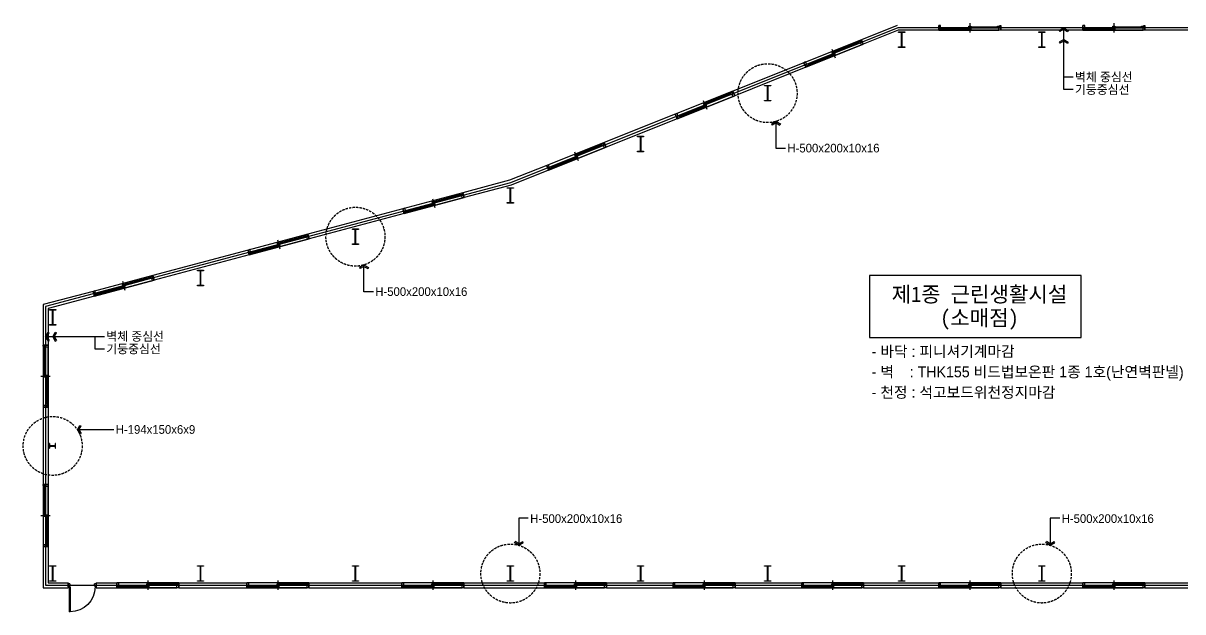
# Model space of a CAD drawing. Extents: x 1573681 to 1635123, y 6628951 to 6648379.
# Drawn here: x 1573681 to 1611101, y 6628951 to 6647957 of the extents above; entities that cross this region are included whole.
import ezdxf
from ezdxf.enums import TextEntityAlignment as Align

# ---------------------------------------------------------------- set-up
doc = ezdxf.new("R2010")
doc.units = 0
doc.header["$LTSCALE"] = 100
doc.header["$MEASUREMENT"] = 0
doc.linetypes.add('HIDDEN', pattern=[0.375, 0.25, -0.125])
doc.layers.get('0').update_dxf_attribs({"linetype": 'CONTINUOUS'})
for name, color, linetype in [('8', 8, 'CONTINUOUS'), ('LED', 7, 'CONTINUOUS'), ('TITLELINE', 7, 'CONTINUOUS'), ('TXT', 3, 'CONTINUOUS'), ('WAL', 3, 'CONTINUOUS'), ('WID', 4, 'CONTINUOUS')]:
    doc.layers.add(name, color=color, linetype=linetype)
doc.styles.add('돋움', font='')
doc.styles.add('돋음', font='')
doc.styles.get('돋움').set_extended_font_data('DotumChe')
doc.styles.get('돋음').set_extended_font_data('Dotum')

# ---------------------------------------------------------------- blocks, each defined once
blk = doc.blocks.new('arrow1')
for p, q in [((0, 0), (0.29, 0.5)), ((0, 0), (0.29, -0.5)), ((0.16, 0), (0.41, 0.43)), ((0.16, 0), (0.41, -0.43)), ((0.29, 0.5), (0.41, 0.43)), ((0.29, -0.5), (0.41, -0.43))]:
    blk.add_line(p, q)
blk = doc.blocks.new('A$C353F72C8')
at = {"layer": 'WID'}
for p, q in [((29, 100), (29, 906)), ((65, 906), (29, 906)), ((65, 100), (65, 906)), ((0, 100), (0, 0)), ((29, 100), (0, 100)), ((50, 0), (0, 0)), ((65, 100), (29, 100)), ((29, 64), (29, 100)), ((50, 64), (29, 64)), ((50, 0), (50, 64)), ((871, 64), (850, 64)), ((871, 64), (850, 64)), ((850, 64), (850, 0)), ((900, 0), (850, 0)), ((900, 100), (871, 100)), ((871, 100), (871, 64)), ((900, 0), (900, 100))]:
    blk.add_line(p, q, dxfattribs=at)
blk.add_arc((65, 100), 806, 0, 90, dxfattribs=at)

msp = doc.modelspace()

# ---------------------------------------------------------------- linework, layer by layer
at = {"layer": '8', "color": 0, "ltscale": 2}
msp.add_lwpolyline([(1601901.97, 6647807.41), (1589401.97, 6642807.41), (1574401.97, 6638807.41), (1574401.97, 6629807.41), (1634401.97, 6629807.41), (1634401.97, 6647807.41)], close=True, dxfattribs=at)
at = {"layer": 'LED'}
for p, q in [((1607257.06, 6645811.15), (1607257.06, 6647807.41)), ((1607561.73, 6646211.15), (1607257.06, 6646211.15)), ((1607561.73, 6645811.15), (1607257.06, 6645811.15)), ((1597975.5, 6643913.12), (1597975.5, 6644786.13)), ((1598280.18, 6643913.12), (1597975.5, 6643913.12)), ((1584675.5, 6639278.59), (1584675.5, 6640151.6)), ((1584980.18, 6639278.59), (1584675.5, 6639278.59)), ((1576302.91, 6637835.53), (1574401.97, 6637835.53)), ((1575998.23, 6637435.53), (1575998.23, 6637835.53)), ((1576302.91, 6637435.53), (1575998.23, 6637435.53)), ((1576605.77, 6634828.4), (1575428.08, 6634828.4)), ((1589980.18, 6631971.69), (1589675.5, 6631971.69)), ((1589675.5, 6631971.69), (1589675.5, 6631098.67)), ((1607130.18, 6631971.69), (1606825.5, 6631971.69)), ((1606825.5, 6631971.69), (1606825.5, 6631098.67))]:
    msp.add_line(p, q, dxfattribs=at)
at = {"layer": 'LED', "linetype": 'HIDDEN', "ltscale": 3}
for centre in [(1597701.97, 6645697.4), (1584401.97, 6641062.87), (1574631.97, 6634307.41), (1589401.97, 6630187.41), (1606551.97, 6630187.41)]:
    msp.add_circle(centre, 951.43, dxfattribs=at)
at = {"layer": 'TITLELINE', "elevation": 0}
msp.add_lwpolyline([(1607816.85, 6637804.58), (1607816.85, 6639810.24), (1600987.09, 6639810.24), (1600987.09, 6637804.58), (1607816.85, 6637804.58)], dxfattribs=at)
at = {"layer": 'WAL', "ltscale": 2}
for p, q in [((1601886.56, 6647887.41), (1600730.44, 6647424.96)), ((1601917.37, 6647727.41), (1600789.87, 6647276.41)), ((1603226.97, 6647727.41), (1601917.37, 6647727.41)), ((1607876.97, 6647727.41), (1605226.97, 6647727.41)), ((1612526.97, 6647727.41), (1609876.97, 6647727.41)), ((1598873.49, 6646682.18), (1596580.44, 6645764.96)), ((1598932.91, 6646533.63), (1596639.87, 6645616.41)), ((1594723.49, 6645022.18), (1592430.44, 6644104.96)), ((1594782.91, 6644873.63), (1592489.87, 6643956.41)), ((1590573.49, 6643362.18), (1589376.72, 6642883.47)), ((1590632.91, 6643213.63), (1589427.22, 6642731.35)), ((1589376.72, 6642883.47), (1587868.2, 6642481.2)), ((1589427.22, 6642731.35), (1587909.43, 6642326.61)), ((1585935.73, 6641965.88), (1582868.2, 6641147.87)), ((1585976.96, 6641811.28), (1582909.43, 6640993.27)), ((1580935.73, 6640632.54), (1577868.2, 6639814.54)), ((1580976.96, 6640477.95), (1577909.43, 6639659.94)), ((1575935.73, 6639299.21), (1574321.97, 6638868.87)), ((1574321.97, 6638868.87), (1574321.97, 6637557.41)), ((1575976.96, 6639144.61), (1574481.97, 6638745.95)), ((1574481.97, 6638745.95), (1574481.97, 6637557.41)), ((1574321.97, 6635557.41), (1574321.97, 6633057.41)), ((1574481.97, 6635557.41), (1574481.97, 6633057.41)), ((1574321.97, 6631057.41), (1574321.97, 6629727.41)), ((1574481.97, 6631057.41), (1574481.97, 6629887.41)), ((1574481.97, 6629887.41), (1575131.97, 6629887.41)), ((1575131.97, 6629887.41), (1575131.97, 6629727.41)), ((1576031.97, 6629887.41), (1576701.97, 6629887.41)), ((1576031.97, 6629887.41), (1576031.97, 6629727.41)), ((1578701.97, 6629887.41), (1580901.97, 6629887.41)), ((1582901.97, 6629887.41), (1585901.97, 6629887.41)), ((1587901.97, 6629887.41), (1590501.97, 6629887.41)), ((1592501.97, 6629887.41), (1594651.97, 6629887.41)), ((1596651.97, 6629887.41), (1598801.97, 6629887.41)), ((1600801.97, 6629887.41), (1603226.97, 6629887.41)), ((1605226.97, 6629887.41), (1607876.97, 6629887.41)), ((1609876.97, 6629887.41), (1612526.97, 6629887.41)), ((1574321.97, 6629727.41), (1575131.97, 6629727.41)), ((1576031.97, 6629727.41), (1576701.97, 6629727.41)), ((1578701.97, 6629727.41), (1580901.97, 6629727.41)), ((1582901.97, 6629727.41), (1585901.97, 6629727.41)), ((1587901.97, 6629727.41), (1590501.97, 6629727.41)), ((1592501.97, 6629727.41), (1594651.97, 6629727.41)), ((1596651.97, 6629727.41), (1598801.97, 6629727.41)), ((1600801.97, 6629727.41), (1603226.97, 6629727.41)), ((1605226.97, 6629727.41), (1607876.97, 6629727.41)), ((1609876.97, 6629727.41), (1612526.97, 6629727.41))]:
    msp.add_line(p, q, dxfattribs=at)
at = {"layer": 'WAL'}
for p, q in [((1603226.97, 6647727.41), (1603226.97, 6647887.41)), ((1605226.97, 6647727.41), (1605226.97, 6647887.41)), ((1607876.97, 6647727.41), (1607876.97, 6647887.41)), ((1609876.97, 6647727.41), (1609876.97, 6647887.41)), ((1600789.87, 6647276.41), (1600730.44, 6647424.96)), ((1598932.91, 6646533.63), (1598873.49, 6646682.18)), ((1596639.87, 6645616.41), (1596580.44, 6645764.96)), ((1594782.91, 6644873.63), (1594723.49, 6645022.18)), ((1592489.87, 6643956.41), (1592430.44, 6644104.96)), ((1590632.91, 6643213.63), (1590573.49, 6643362.18)), ((1587909.43, 6642326.61), (1587868.2, 6642481.2)), ((1585976.96, 6641811.28), (1585935.73, 6641965.88)), ((1582909.43, 6640993.27), (1582868.2, 6641147.87)), ((1580976.96, 6640477.95), (1580935.73, 6640632.54)), ((1577909.43, 6639659.94), (1577868.2, 6639814.54)), ((1575976.96, 6639144.61), (1575935.73, 6639299.21)), ((1574481.97, 6637557.41), (1574321.97, 6637557.41)), ((1574481.97, 6635557.41), (1574321.97, 6635557.41)), ((1574481.97, 6633057.41), (1574321.97, 6633057.41)), ((1574481.97, 6631057.41), (1574321.97, 6631057.41)), ((1576701.97, 6629727.41), (1576701.97, 6629887.41)), ((1578701.97, 6629727.41), (1578701.97, 6629887.41)), ((1580901.97, 6629727.41), (1580901.97, 6629887.41)), ((1582901.97, 6629727.41), (1582901.97, 6629887.41)), ((1585901.97, 6629727.41), (1585901.97, 6629887.41)), ((1587901.97, 6629727.41), (1587901.97, 6629887.41)), ((1590501.97, 6629727.41), (1590501.97, 6629887.41)), ((1592501.97, 6629727.41), (1592501.97, 6629887.41)), ((1594651.97, 6629727.41), (1594651.97, 6629887.41)), ((1596651.97, 6629727.41), (1596651.97, 6629887.41)), ((1598801.97, 6629727.41), (1598801.97, 6629887.41)), ((1600801.97, 6629727.41), (1600801.97, 6629887.41)), ((1603226.97, 6629727.41), (1603226.97, 6629887.41)), ((1605226.97, 6629727.41), (1605226.97, 6629887.41)), ((1607876.97, 6629727.41), (1607876.97, 6629887.41)), ((1609876.97, 6629727.41), (1609876.97, 6629887.41))]:
    msp.add_line(p, q, dxfattribs=at)
for points in [[(1602127, 6647677.41), (1602127, 6647661.41), (1602032, 6647661.41), (1602032, 6647193.41), (1602127, 6647193.41), (1602127, 6647177.41), (1601927, 6647177.41), (1601927, 6647193.41), (1602022, 6647193.41), (1602022, 6647661.41), (1601927, 6647661.41), (1601927, 6647677.41)], [(1606651.97, 6647677.41), (1606651.97, 6647661.41), (1606556.97, 6647661.41), (1606556.97, 6647193.41), (1606651.97, 6647193.41), (1606651.97, 6647177.41), (1606451.97, 6647177.41), (1606451.97, 6647193.41), (1606546.97, 6647193.41), (1606546.97, 6647661.41), (1606451.97, 6647661.41), (1606451.97, 6647677.41)], [(1574731.97, 6638707.53), (1574731.97, 6638691.53), (1574636.97, 6638691.53), (1574636.97, 6638223.53), (1574731.97, 6638223.53), (1574731.97, 6638207.53), (1574531.97, 6638207.53), (1574531.97, 6638223.53), (1574626.97, 6638223.53), (1574626.97, 6638691.53), (1574531.97, 6638691.53), (1574531.97, 6638707.53)], [(1574725.97, 6634382.41), (1574716.97, 6634382.41), (1574716.97, 6634310.41), (1574540.97, 6634310.41), (1574540.97, 6634382.41), (1574531.97, 6634382.41), (1574531.97, 6634232.41), (1574540.97, 6634232.41), (1574540.97, 6634304.41), (1574716.97, 6634304.41), (1574716.97, 6634232.41), (1574725.97, 6634232.41)], [(1574731.97, 6630437.41), (1574731.97, 6630421.41), (1574636.97, 6630421.41), (1574636.97, 6629953.41), (1574731.97, 6629953.41), (1574731.97, 6629937.41), (1574531.97, 6629937.41), (1574531.97, 6629953.41), (1574626.97, 6629953.41), (1574626.97, 6630421.41), (1574531.97, 6630421.41), (1574531.97, 6630437.41)], [(1579501.97, 6630437.41), (1579501.97, 6630421.41), (1579406.97, 6630421.41), (1579406.97, 6629953.41), (1579501.97, 6629953.41), (1579501.97, 6629937.41), (1579301.97, 6629937.41), (1579301.97, 6629953.41), (1579396.97, 6629953.41), (1579396.97, 6630421.41), (1579301.97, 6630421.41), (1579301.97, 6630437.41)], [(1584501.97, 6630437.41), (1584501.97, 6630421.41), (1584406.97, 6630421.41), (1584406.97, 6629953.41), (1584501.97, 6629953.41), (1584501.97, 6629937.41), (1584301.97, 6629937.41), (1584301.97, 6629953.41), (1584396.97, 6629953.41), (1584396.97, 6630421.41), (1584301.97, 6630421.41), (1584301.97, 6630437.41)], [(1593701.97, 6630437.41), (1593701.97, 6630421.41), (1593606.97, 6630421.41), (1593606.97, 6629953.41), (1593701.97, 6629953.41), (1593701.97, 6629937.41), (1593501.97, 6629937.41), (1593501.97, 6629953.41), (1593596.97, 6629953.41), (1593596.97, 6630421.41), (1593501.97, 6630421.41), (1593501.97, 6630437.41)], [(1597801.97, 6630437.41), (1597801.97, 6630421.41), (1597706.97, 6630421.41), (1597706.97, 6629953.41), (1597801.97, 6629953.41), (1597801.97, 6629937.41), (1597601.97, 6629937.41), (1597601.97, 6629953.41), (1597696.97, 6629953.41), (1597696.97, 6630421.41), (1597601.97, 6630421.41), (1597601.97, 6630437.41)], [(1602127, 6630437.41), (1602127, 6630421.41), (1602032, 6630421.41), (1602032, 6629953.41), (1602127, 6629953.41), (1602127, 6629937.41), (1601927, 6629937.41), (1601927, 6629953.41), (1602022, 6629953.41), (1602022, 6630421.41), (1601927, 6630421.41), (1601927, 6630437.41)], [(1606651.97, 6630437.41), (1606651.97, 6630421.41), (1606556.97, 6630421.41), (1606556.97, 6629953.41), (1606651.97, 6629953.41), (1606651.97, 6629937.41), (1606451.97, 6629937.41), (1606451.97, 6629953.41), (1606546.97, 6629953.41), (1606546.97, 6630421.41), (1606451.97, 6630421.41), (1606451.97, 6630437.41)]]:
    msp.add_lwpolyline(points, close=True, dxfattribs=at)
at = {"layer": 'WAL', "elevation": 0}
for points in [[(1597801.97, 6645947.4), (1597801.97, 6645931.4), (1597706.97, 6645931.4), (1597706.97, 6645463.4), (1597801.97, 6645463.4), (1597801.97, 6645447.4), (1597601.97, 6645447.4), (1597601.97, 6645463.4), (1597696.97, 6645463.4), (1597696.97, 6645931.4), (1597601.97, 6645931.4), (1597601.97, 6645947.4)], [(1593701.97, 6644307.4), (1593701.97, 6644291.4), (1593606.97, 6644291.4), (1593606.97, 6643823.4), (1593701.97, 6643823.4), (1593701.97, 6643807.4), (1593501.97, 6643807.4), (1593501.97, 6643823.4), (1593596.97, 6643823.4), (1593596.97, 6644291.4), (1593501.97, 6644291.4), (1593501.97, 6644307.4)], [(1589501.97, 6642646.2), (1589501.97, 6642630.2), (1589406.97, 6642630.2), (1589406.97, 6642162.2), (1589501.97, 6642162.2), (1589501.97, 6642146.2), (1589301.97, 6642146.2), (1589301.97, 6642162.2), (1589396.97, 6642162.2), (1589396.97, 6642630.2), (1589301.97, 6642630.2), (1589301.97, 6642646.2)], [(1584501.97, 6641312.87), (1584501.97, 6641296.87), (1584406.97, 6641296.87), (1584406.97, 6640828.87), (1584501.97, 6640828.87), (1584501.97, 6640812.87), (1584301.97, 6640812.87), (1584301.97, 6640828.87), (1584396.97, 6640828.87), (1584396.97, 6641296.87), (1584301.97, 6641296.87), (1584301.97, 6641312.87)], [(1579501.97, 6639979.53), (1579501.97, 6639963.53), (1579406.97, 6639963.53), (1579406.97, 6639495.53), (1579501.97, 6639495.53), (1579501.97, 6639479.53), (1579301.97, 6639479.53), (1579301.97, 6639495.53), (1579396.97, 6639495.53), (1579396.97, 6639963.53), (1579301.97, 6639963.53), (1579301.97, 6639979.53)], [(1589501.97, 6630437.41), (1589501.97, 6630421.41), (1589406.97, 6630421.41), (1589406.97, 6629953.41), (1589501.97, 6629953.41), (1589501.97, 6629937.41), (1589301.97, 6629937.41), (1589301.97, 6629953.41), (1589396.97, 6629953.41), (1589396.97, 6630421.41), (1589301.97, 6630421.41), (1589301.97, 6630437.41)]]:
    msp.add_lwpolyline(points, close=True, dxfattribs=at)
at = {"layer": 'WID'}
for p, q in [((1603331.97, 6647802.91), (1604196.97, 6647802.91)), ((1604226.97, 6647957.41), (1604226.97, 6647657.41)), ((1604256.97, 6647840.41), (1605121.97, 6647840.41)), ((1604256.97, 6647828.41), (1605121.97, 6647828.41)), ((1604256.97, 6647811.91), (1605181.97, 6647811.91)), ((1607981.97, 6647802.91), (1608846.97, 6647802.91)), ((1608876.97, 6647957.41), (1608876.97, 6647657.41)), ((1608906.97, 6647840.41), (1609771.97, 6647840.41)), ((1608906.97, 6647828.41), (1609771.97, 6647828.41)), ((1608906.97, 6647811.91), (1609831.97, 6647811.91)), ((1605226.97, 6647727.41), (1603226.97, 6647727.41)), ((1603256.97, 6647727.41), (1605166.97, 6647727.41)), ((1603331.97, 6647786.41), (1604196.97, 6647786.41)), ((1603331.97, 6647774.41), (1604196.97, 6647774.41)), ((1603331.97, 6647757.91), (1604256.97, 6647757.91)), ((1609876.97, 6647727.41), (1607876.97, 6647727.41)), ((1607906.97, 6647727.41), (1609816.97, 6647727.41)), ((1607981.97, 6647786.41), (1608846.97, 6647786.41)), ((1607981.97, 6647774.41), (1608846.97, 6647774.41)), ((1607981.97, 6647757.91), (1608906.97, 6647757.91)), ((1600730.44, 6647424.96), (1598873.49, 6646682.18)), ((1600730.44, 6647424.96), (1598873.49, 6646682.18)), ((1600789.87, 6647276.41), (1598932.91, 6646533.63)), ((1598932.91, 6646533.63), (1600789.87, 6647276.41)), ((1599775.97, 6647118.57), (1599887.39, 6646840.02)), ((1599841.15, 6647036.4), (1600644.28, 6647357.65)), ((1599847.28, 6647021.08), (1600650.41, 6647342.33)), ((1599851.73, 6647009.94), (1600654.87, 6647331.19)), ((1599857.86, 6646994.62), (1600716.7, 6647338.15)), ((1599002.36, 6646642.72), (1599805.5, 6646963.98)), ((1599008.49, 6646627.4), (1599811.62, 6646948.66)), ((1599012.95, 6646616.26), (1599816.08, 6646937.51)), ((1599019.08, 6646600.94), (1599877.92, 6646944.48)), ((1596580.44, 6645764.96), (1594723.49, 6645022.18)), ((1596580.44, 6645764.96), (1594723.49, 6645022.18)), ((1596639.87, 6645616.41), (1594782.91, 6644873.63)), ((1594782.91, 6644873.63), (1596639.87, 6645616.41)), ((1595691.15, 6645376.4), (1596494.28, 6645697.65)), ((1595697.28, 6645361.08), (1596500.41, 6645682.33)), ((1595701.73, 6645349.94), (1596504.87, 6645671.19)), ((1595707.86, 6645334.62), (1596566.7, 6645678.15)), ((1594852.36, 6644982.72), (1595655.5, 6645303.98)), ((1594858.49, 6644967.4), (1595661.62, 6645288.66)), ((1594862.95, 6644956.26), (1595666.08, 6645277.51)), ((1594869.08, 6644940.94), (1595727.92, 6645284.48)), ((1595625.97, 6645458.57), (1595737.39, 6645180.02)), ((1592430.44, 6644104.96), (1590573.49, 6643362.18)), ((1592430.44, 6644104.96), (1590573.49, 6643362.18)), ((1592489.87, 6643956.41), (1590632.91, 6643213.63)), ((1590632.91, 6643213.63), (1592489.87, 6643956.41)), ((1591475.97, 6643798.57), (1591587.39, 6643520.02)), ((1591541.15, 6643716.4), (1592344.28, 6644037.65)), ((1591547.28, 6643701.08), (1592350.41, 6644022.33)), ((1591551.73, 6643689.94), (1592354.87, 6644011.19)), ((1591557.86, 6643674.62), (1592416.7, 6644018.15)), ((1590702.36, 6643322.72), (1591505.5, 6643643.98)), ((1590708.49, 6643307.4), (1591511.62, 6643628.66)), ((1590712.95, 6643296.26), (1591516.08, 6643617.51)), ((1590719.08, 6643280.94), (1591577.92, 6643624.48)), ((1587868.2, 6642481.2), (1585935.73, 6641965.88)), ((1587868.2, 6642481.2), (1585935.73, 6641965.88)), ((1587909.43, 6642326.61), (1585976.96, 6641811.28)), ((1585976.96, 6641811.28), (1587909.43, 6642326.61)), ((1586883.93, 6642291.18), (1586961.23, 6642001.31)), ((1586938.81, 6642201.8), (1587774.61, 6642424.68)), ((1586943.07, 6642185.86), (1587778.86, 6642408.74)), ((1586946.16, 6642174.26), (1587781.95, 6642397.14)), ((1586950.41, 6642158.32), (1587844.18, 6642396.66)), ((1586058.96, 6641911.29), (1586894.75, 6642134.16)), ((1586063.21, 6641895.34), (1586899.01, 6642118.22)), ((1586066.3, 6641883.75), (1586902.1, 6642106.63)), ((1586070.56, 6641867.8), (1586964.32, 6642106.14)), ((1582868.2, 6641147.87), (1580935.73, 6640632.54)), ((1582868.2, 6641147.87), (1580935.73, 6640632.54)), ((1581938.81, 6640868.47), (1582774.61, 6641091.34)), ((1581943.07, 6640852.52), (1582778.86, 6641075.4)), ((1582909.43, 6640993.27), (1580976.96, 6640477.95)), ((1580976.96, 6640477.95), (1582909.43, 6640993.27)), ((1581058.96, 6640577.95), (1581894.75, 6640800.83)), ((1581063.21, 6640562.01), (1581899.01, 6640784.89)), ((1581066.3, 6640550.41), (1581902.1, 6640773.29)), ((1581070.56, 6640534.47), (1581964.32, 6640772.81)), ((1581883.93, 6640957.84), (1581961.23, 6640667.97)), ((1581946.16, 6640840.93), (1582781.95, 6641063.81)), ((1581950.41, 6640824.99), (1582844.18, 6641063.32)), ((1577868.2, 6639814.54), (1575935.73, 6639299.21)), ((1577868.2, 6639814.54), (1575935.73, 6639299.21)), ((1577909.43, 6639659.94), (1575976.96, 6639144.61)), ((1575976.96, 6639144.61), (1577909.43, 6639659.94)), ((1576883.93, 6639624.51), (1576961.23, 6639334.64)), ((1576938.81, 6639535.13), (1577774.61, 6639758.01)), ((1576943.07, 6639519.19), (1577778.86, 6639742.07)), ((1576946.16, 6639507.6), (1577781.95, 6639730.47)), ((1576950.41, 6639491.65), (1577844.18, 6639729.99)), ((1576058.96, 6639244.62), (1576894.75, 6639467.5)), ((1576063.21, 6639228.68), (1576899.01, 6639451.55)), ((1576066.3, 6639217.08), (1576902.1, 6639439.96)), ((1576070.56, 6639201.14), (1576964.32, 6639439.48)), ((1574321.97, 6637557.41), (1574321.97, 6635557.41)), ((1574321.97, 6637527.41), (1574321.97, 6635617.41)), ((1574352.47, 6636587.41), (1574352.47, 6637452.41)), ((1574368.97, 6636587.41), (1574368.97, 6637452.41)), ((1574380.97, 6636587.41), (1574380.97, 6637452.41)), ((1574397.47, 6636587.41), (1574397.47, 6637512.41)), ((1574481.97, 6637557.41), (1574481.97, 6635557.41)), ((1574481.97, 6635587.41), (1574481.97, 6637497.41)), ((1574451.47, 6635662.41), (1574451.47, 6636587.41)), ((1574251.97, 6636557.41), (1574551.97, 6636557.41)), ((1574406.47, 6635662.41), (1574406.47, 6636527.41)), ((1574422.97, 6635662.41), (1574422.97, 6636527.41)), ((1574434.97, 6635662.41), (1574434.97, 6636527.41)), ((1574321.97, 6633057.41), (1574321.97, 6631057.41)), ((1574321.97, 6633027.41), (1574321.97, 6631117.41)), ((1574352.47, 6632087.41), (1574352.47, 6632952.41)), ((1574368.97, 6632087.41), (1574368.97, 6632952.41)), ((1574380.97, 6632087.41), (1574380.97, 6632952.41)), ((1574397.47, 6632087.41), (1574397.47, 6633012.41)), ((1574481.97, 6633057.41), (1574481.97, 6631057.41)), ((1574481.97, 6631087.41), (1574481.97, 6632997.41)), ((1574451.47, 6631162.41), (1574451.47, 6632087.41)), ((1574251.97, 6632057.41), (1574551.97, 6632057.41)), ((1574406.47, 6631162.41), (1574406.47, 6632027.41)), ((1574422.97, 6631162.41), (1574422.97, 6632027.41)), ((1574434.97, 6631162.41), (1574434.97, 6632027.41)), ((1578701.97, 6629887.41), (1576701.97, 6629887.41)), ((1578671.97, 6629887.41), (1576761.97, 6629887.41)), ((1577701.97, 6629957.41), (1577701.97, 6629657.41)), ((1577731.97, 6629856.91), (1578596.97, 6629856.91)), ((1577731.97, 6629840.41), (1578596.97, 6629840.41)), ((1582901.97, 6629887.41), (1580901.97, 6629887.41)), ((1582871.97, 6629887.41), (1580961.97, 6629887.41)), ((1581901.97, 6629957.41), (1581901.97, 6629657.41)), ((1581931.97, 6629856.91), (1582796.97, 6629856.91)), ((1581931.97, 6629840.41), (1582796.97, 6629840.41)), ((1587901.97, 6629887.41), (1585901.97, 6629887.41)), ((1587871.97, 6629887.41), (1585961.97, 6629887.41)), ((1586901.97, 6629957.41), (1586901.97, 6629657.41)), ((1586931.97, 6629856.91), (1587796.97, 6629856.91)), ((1586931.97, 6629840.41), (1587796.97, 6629840.41)), ((1592501.97, 6629887.41), (1590501.97, 6629887.41)), ((1592471.97, 6629887.41), (1590561.97, 6629887.41)), ((1591501.97, 6629957.41), (1591501.97, 6629657.41)), ((1591531.97, 6629856.91), (1592396.97, 6629856.91)), ((1591531.97, 6629840.41), (1592396.97, 6629840.41)), ((1596651.97, 6629887.41), (1594651.97, 6629887.41)), ((1596621.97, 6629887.41), (1594711.97, 6629887.41)), ((1595651.97, 6629957.41), (1595651.97, 6629657.41)), ((1595681.97, 6629856.91), (1596546.97, 6629856.91)), ((1595681.97, 6629840.41), (1596546.97, 6629840.41)), ((1600801.97, 6629887.41), (1598801.97, 6629887.41)), ((1600771.97, 6629887.41), (1598861.97, 6629887.41)), ((1599801.97, 6629957.41), (1599801.97, 6629657.41)), ((1599831.97, 6629856.91), (1600696.97, 6629856.91)), ((1599831.97, 6629840.41), (1600696.97, 6629840.41)), ((1605226.97, 6629887.41), (1603226.97, 6629887.41)), ((1605196.97, 6629887.41), (1603286.97, 6629887.41)), ((1604226.97, 6629957.41), (1604226.97, 6629657.41)), ((1604256.97, 6629856.91), (1605121.97, 6629856.91)), ((1604256.97, 6629840.41), (1605121.97, 6629840.41)), ((1609876.97, 6629887.41), (1607876.97, 6629887.41)), ((1609846.97, 6629887.41), (1607936.97, 6629887.41)), ((1608876.97, 6629957.41), (1608876.97, 6629657.41)), ((1608906.97, 6629856.91), (1609771.97, 6629856.91)), ((1608906.97, 6629840.41), (1609771.97, 6629840.41)), ((1578701.97, 6629727.41), (1576701.97, 6629727.41)), ((1576731.97, 6629727.41), (1578641.97, 6629727.41)), ((1576806.97, 6629802.91), (1577671.97, 6629802.91)), ((1576806.97, 6629786.41), (1577671.97, 6629786.41)), ((1576806.97, 6629774.41), (1577671.97, 6629774.41)), ((1576806.97, 6629757.91), (1577731.97, 6629757.91)), ((1577731.97, 6629828.41), (1578596.97, 6629828.41)), ((1577731.97, 6629811.91), (1578656.97, 6629811.91)), ((1582901.97, 6629727.41), (1580901.97, 6629727.41)), ((1580931.97, 6629727.41), (1582841.97, 6629727.41)), ((1581006.97, 6629802.91), (1581871.97, 6629802.91)), ((1581006.97, 6629786.41), (1581871.97, 6629786.41)), ((1581006.97, 6629774.41), (1581871.97, 6629774.41)), ((1581006.97, 6629757.91), (1581931.97, 6629757.91)), ((1581931.97, 6629828.41), (1582796.97, 6629828.41)), ((1581931.97, 6629811.91), (1582856.97, 6629811.91)), ((1587901.97, 6629727.41), (1585901.97, 6629727.41)), ((1585931.97, 6629727.41), (1587841.97, 6629727.41)), ((1586006.97, 6629802.91), (1586871.97, 6629802.91)), ((1586006.97, 6629786.41), (1586871.97, 6629786.41)), ((1586006.97, 6629774.41), (1586871.97, 6629774.41)), ((1586006.97, 6629757.91), (1586931.97, 6629757.91)), ((1586931.97, 6629828.41), (1587796.97, 6629828.41)), ((1586931.97, 6629811.91), (1587856.97, 6629811.91)), ((1592501.97, 6629727.41), (1590501.97, 6629727.41)), ((1590531.97, 6629727.41), (1592441.97, 6629727.41)), ((1590606.97, 6629802.91), (1591471.97, 6629802.91)), ((1590606.97, 6629786.41), (1591471.97, 6629786.41)), ((1590606.97, 6629774.41), (1591471.97, 6629774.41)), ((1590606.97, 6629757.91), (1591531.97, 6629757.91)), ((1591531.97, 6629828.41), (1592396.97, 6629828.41)), ((1591531.97, 6629811.91), (1592456.97, 6629811.91)), ((1596651.97, 6629727.41), (1594651.97, 6629727.41)), ((1594681.97, 6629727.41), (1596591.97, 6629727.41)), ((1594756.97, 6629802.91), (1595621.97, 6629802.91)), ((1594756.97, 6629786.41), (1595621.97, 6629786.41)), ((1594756.97, 6629774.41), (1595621.97, 6629774.41)), ((1594756.97, 6629757.91), (1595681.97, 6629757.91)), ((1595681.97, 6629828.41), (1596546.97, 6629828.41)), ((1595681.97, 6629811.91), (1596606.97, 6629811.91)), ((1600801.97, 6629727.41), (1598801.97, 6629727.41)), ((1598831.97, 6629727.41), (1600741.97, 6629727.41)), ((1598906.97, 6629802.91), (1599771.97, 6629802.91)), ((1598906.97, 6629786.41), (1599771.97, 6629786.41)), ((1598906.97, 6629774.41), (1599771.97, 6629774.41)), ((1598906.97, 6629757.91), (1599831.97, 6629757.91)), ((1599831.97, 6629828.41), (1600696.97, 6629828.41)), ((1599831.97, 6629811.91), (1600756.97, 6629811.91)), ((1605226.97, 6629727.41), (1603226.97, 6629727.41)), ((1603256.97, 6629727.41), (1605166.97, 6629727.41)), ((1603331.97, 6629802.91), (1604196.97, 6629802.91)), ((1603331.97, 6629786.41), (1604196.97, 6629786.41)), ((1603331.97, 6629774.41), (1604196.97, 6629774.41)), ((1603331.97, 6629757.91), (1604256.97, 6629757.91)), ((1604256.97, 6629828.41), (1605121.97, 6629828.41)), ((1604256.97, 6629811.91), (1605181.97, 6629811.91)), ((1609876.97, 6629727.41), (1607876.97, 6629727.41)), ((1607906.97, 6629727.41), (1609816.97, 6629727.41)), ((1607981.97, 6629802.91), (1608846.97, 6629802.91)), ((1607981.97, 6629786.41), (1608846.97, 6629786.41)), ((1607981.97, 6629774.41), (1608846.97, 6629774.41)), ((1607981.97, 6629757.91), (1608906.97, 6629757.91)), ((1608906.97, 6629828.41), (1609771.97, 6629828.41)), ((1608906.97, 6629811.91), (1609831.97, 6629811.91))]:
    msp.add_line(p, q, dxfattribs=at)
for points in [[(1603226.97, 6647887.41), (1603226.97, 6647727.41), (1603256.97, 6647727.41), (1603256.97, 6647807.41), (1603286.97, 6647807.41), (1603286.97, 6647887.41), (1603226.97, 6647887.41), (1603226.97, 6647887.41)], [(1605226.97, 6647887.41), (1605226.97, 6647727.41), (1605166.97, 6647727.41), (1605166.97, 6647807.41), (1605196.97, 6647807.41), (1605196.97, 6647887.41), (1605226.97, 6647887.41), (1605226.97, 6647887.41)], [(1607876.97, 6647887.41), (1607876.97, 6647727.41), (1607906.97, 6647727.41), (1607906.97, 6647807.41), (1607936.97, 6647807.41), (1607936.97, 6647887.41), (1607876.97, 6647887.41), (1607876.97, 6647887.41)], [(1609876.97, 6647887.41), (1609876.97, 6647727.41), (1609816.97, 6647727.41), (1609816.97, 6647807.41), (1609846.97, 6647807.41), (1609846.97, 6647887.41), (1609876.97, 6647887.41), (1609876.97, 6647887.41)], [(1600730.44, 6647424.96), (1600789.87, 6647276.41), (1600734.16, 6647254.12), (1600704.45, 6647328.4), (1600732.3, 6647339.54), (1600702.59, 6647413.82), (1600730.44, 6647424.96), (1600730.44, 6647424.96)], [(1598873.49, 6646682.18), (1598932.91, 6646533.63), (1598960.77, 6646544.77), (1598931.06, 6646619.05), (1598958.91, 6646630.19), (1598929.2, 6646704.47), (1598873.49, 6646682.18), (1598873.49, 6646682.18)], [(1596580.44, 6645764.96), (1596639.87, 6645616.41), (1596584.16, 6645594.12), (1596554.45, 6645668.4), (1596582.3, 6645679.54), (1596552.59, 6645753.82), (1596580.44, 6645764.96), (1596580.44, 6645764.96)], [(1594723.49, 6645022.18), (1594782.91, 6644873.63), (1594810.77, 6644884.77), (1594781.06, 6644959.05), (1594808.91, 6644970.19), (1594779.2, 6645044.47), (1594723.49, 6645022.18), (1594723.49, 6645022.18)], [(1592430.44, 6644104.96), (1592489.87, 6643956.41), (1592434.16, 6643934.12), (1592404.45, 6644008.4), (1592432.3, 6644019.54), (1592402.59, 6644093.82), (1592430.44, 6644104.96), (1592430.44, 6644104.96)], [(1590573.49, 6643362.18), (1590632.91, 6643213.63), (1590660.77, 6643224.77), (1590631.06, 6643299.05), (1590658.91, 6643310.19), (1590629.2, 6643384.47), (1590573.49, 6643362.18), (1590573.49, 6643362.18)], [(1587868.2, 6642481.2), (1587909.43, 6642326.61), (1587851.45, 6642311.15), (1587830.84, 6642388.44), (1587859.83, 6642396.17), (1587839.22, 6642473.47), (1587868.2, 6642481.2), (1587868.2, 6642481.2)], [(1585935.73, 6641965.88), (1585976.96, 6641811.28), (1586005.95, 6641819.01), (1585985.33, 6641896.31), (1586014.32, 6641904.04), (1585993.71, 6641981.34), (1585935.73, 6641965.88), (1585935.73, 6641965.88)], [(1582868.2, 6641147.87), (1582909.43, 6640993.27), (1582851.45, 6640977.81), (1582830.84, 6641055.11), (1582859.83, 6641062.84), (1582839.22, 6641140.14), (1582868.2, 6641147.87), (1582868.2, 6641147.87)], [(1580935.73, 6640632.54), (1580976.96, 6640477.95), (1581005.95, 6640485.68), (1580985.33, 6640562.98), (1581014.32, 6640570.7), (1580993.71, 6640648), (1580935.73, 6640632.54), (1580935.73, 6640632.54)], [(1577868.2, 6639814.54), (1577909.43, 6639659.94), (1577851.45, 6639644.48), (1577830.84, 6639721.78), (1577859.83, 6639729.51), (1577839.22, 6639806.81), (1577868.2, 6639814.54), (1577868.2, 6639814.54)], [(1575935.73, 6639299.21), (1575976.96, 6639144.61), (1576005.95, 6639152.34), (1575985.33, 6639229.64), (1576014.32, 6639237.37), (1575993.71, 6639314.67), (1575935.73, 6639299.21), (1575935.73, 6639299.21)], [(1574321.97, 6637557.41), (1574481.97, 6637557.41), (1574481.97, 6637497.41), (1574401.97, 6637497.41), (1574401.97, 6637527.41), (1574321.97, 6637527.41), (1574321.97, 6637557.41), (1574321.97, 6637557.41)], [(1574321.97, 6635557.41), (1574481.97, 6635557.41), (1574481.97, 6635587.41), (1574401.97, 6635587.41), (1574401.97, 6635617.41), (1574321.97, 6635617.41), (1574321.97, 6635557.41), (1574321.97, 6635557.41)], [(1574321.97, 6633057.41), (1574481.97, 6633057.41), (1574481.97, 6632997.41), (1574401.97, 6632997.41), (1574401.97, 6633027.41), (1574321.97, 6633027.41), (1574321.97, 6633057.41), (1574321.97, 6633057.41)], [(1574321.97, 6631057.41), (1574481.97, 6631057.41), (1574481.97, 6631087.41), (1574401.97, 6631087.41), (1574401.97, 6631117.41), (1574321.97, 6631117.41), (1574321.97, 6631057.41), (1574321.97, 6631057.41)], [(1576701.97, 6629887.41), (1576701.97, 6629727.41), (1576731.97, 6629727.41), (1576731.97, 6629807.41), (1576761.97, 6629807.41), (1576761.97, 6629887.41), (1576701.97, 6629887.41), (1576701.97, 6629887.41)], [(1578701.97, 6629887.41), (1578701.97, 6629727.41), (1578641.97, 6629727.41), (1578641.97, 6629807.41), (1578671.97, 6629807.41), (1578671.97, 6629887.41), (1578701.97, 6629887.41), (1578701.97, 6629887.41)], [(1580901.97, 6629887.41), (1580901.97, 6629727.41), (1580931.97, 6629727.41), (1580931.97, 6629807.41), (1580961.97, 6629807.41), (1580961.97, 6629887.41), (1580901.97, 6629887.41), (1580901.97, 6629887.41)], [(1582901.97, 6629887.41), (1582901.97, 6629727.41), (1582841.97, 6629727.41), (1582841.97, 6629807.41), (1582871.97, 6629807.41), (1582871.97, 6629887.41), (1582901.97, 6629887.41), (1582901.97, 6629887.41)], [(1585901.97, 6629887.41), (1585901.97, 6629727.41), (1585931.97, 6629727.41), (1585931.97, 6629807.41), (1585961.97, 6629807.41), (1585961.97, 6629887.41), (1585901.97, 6629887.41), (1585901.97, 6629887.41)], [(1587901.97, 6629887.41), (1587901.97, 6629727.41), (1587841.97, 6629727.41), (1587841.97, 6629807.41), (1587871.97, 6629807.41), (1587871.97, 6629887.41), (1587901.97, 6629887.41), (1587901.97, 6629887.41)], [(1590501.97, 6629887.41), (1590501.97, 6629727.41), (1590531.97, 6629727.41), (1590531.97, 6629807.41), (1590561.97, 6629807.41), (1590561.97, 6629887.41), (1590501.97, 6629887.41), (1590501.97, 6629887.41)], [(1592501.97, 6629887.41), (1592501.97, 6629727.41), (1592441.97, 6629727.41), (1592441.97, 6629807.41), (1592471.97, 6629807.41), (1592471.97, 6629887.41), (1592501.97, 6629887.41), (1592501.97, 6629887.41)], [(1594651.97, 6629887.41), (1594651.97, 6629727.41), (1594681.97, 6629727.41), (1594681.97, 6629807.41), (1594711.97, 6629807.41), (1594711.97, 6629887.41), (1594651.97, 6629887.41), (1594651.97, 6629887.41)], [(1596651.97, 6629887.41), (1596651.97, 6629727.41), (1596591.97, 6629727.41), (1596591.97, 6629807.41), (1596621.97, 6629807.41), (1596621.97, 6629887.41), (1596651.97, 6629887.41), (1596651.97, 6629887.41)], [(1598801.97, 6629887.41), (1598801.97, 6629727.41), (1598831.97, 6629727.41), (1598831.97, 6629807.41), (1598861.97, 6629807.41), (1598861.97, 6629887.41), (1598801.97, 6629887.41), (1598801.97, 6629887.41)], [(1600801.97, 6629887.41), (1600801.97, 6629727.41), (1600741.97, 6629727.41), (1600741.97, 6629807.41), (1600771.97, 6629807.41), (1600771.97, 6629887.41), (1600801.97, 6629887.41), (1600801.97, 6629887.41)], [(1603226.97, 6629887.41), (1603226.97, 6629727.41), (1603256.97, 6629727.41), (1603256.97, 6629807.41), (1603286.97, 6629807.41), (1603286.97, 6629887.41), (1603226.97, 6629887.41), (1603226.97, 6629887.41)], [(1605226.97, 6629887.41), (1605226.97, 6629727.41), (1605166.97, 6629727.41), (1605166.97, 6629807.41), (1605196.97, 6629807.41), (1605196.97, 6629887.41), (1605226.97, 6629887.41), (1605226.97, 6629887.41)], [(1607876.97, 6629887.41), (1607876.97, 6629727.41), (1607906.97, 6629727.41), (1607906.97, 6629807.41), (1607936.97, 6629807.41), (1607936.97, 6629887.41), (1607876.97, 6629887.41), (1607876.97, 6629887.41)], [(1609876.97, 6629887.41), (1609876.97, 6629727.41), (1609816.97, 6629727.41), (1609816.97, 6629807.41), (1609846.97, 6629807.41), (1609846.97, 6629887.41), (1609876.97, 6629887.41), (1609876.97, 6629887.41)]]:
    msp.add_lwpolyline(points, dxfattribs=at)
for points in [[(1603271.97, 6647802.91), (1603331.97, 6647802.91), (1603331.97, 6647757.91), (1603271.97, 6647757.91)], [(1604196.97, 6647856.91), (1604256.97, 6647856.91), (1604256.97, 6647811.91), (1604196.97, 6647811.91)], [(1604196.97, 6647802.91), (1604256.97, 6647802.91), (1604256.97, 6647757.91), (1604196.97, 6647757.91)], [(1605121.97, 6647856.91), (1605181.97, 6647856.91), (1605181.97, 6647811.91), (1605121.97, 6647811.91)], [(1607921.97, 6647802.91), (1607981.97, 6647802.91), (1607981.97, 6647757.91), (1607921.97, 6647757.91)], [(1608846.97, 6647856.91), (1608906.97, 6647856.91), (1608906.97, 6647811.91), (1608846.97, 6647811.91)], [(1608846.97, 6647802.91), (1608906.97, 6647802.91), (1608906.97, 6647757.91), (1608846.97, 6647757.91)], [(1609771.97, 6647856.91), (1609831.97, 6647856.91), (1609831.97, 6647811.91), (1609771.97, 6647811.91)], [(1600644.28, 6647357.65), (1600699.99, 6647379.93), (1600716.7, 6647338.15), (1600660.99, 6647315.87)], [(1599785.44, 6647014.11), (1599841.15, 6647036.4), (1599857.86, 6646994.62), (1599802.15, 6646972.33)], [(1599805.5, 6646963.98), (1599861.2, 6646986.26), (1599877.92, 6646944.48), (1599822.21, 6646922.19)], [(1598946.66, 6646620.44), (1599002.36, 6646642.72), (1599019.08, 6646600.94), (1598963.37, 6646578.66)], [(1596494.28, 6645697.65), (1596549.99, 6645719.93), (1596566.7, 6645678.15), (1596510.99, 6645655.87)], [(1595635.44, 6645354.11), (1595691.15, 6645376.4), (1595707.86, 6645334.62), (1595652.15, 6645312.33)], [(1595655.5, 6645303.98), (1595711.2, 6645326.26), (1595727.92, 6645284.48), (1595672.21, 6645262.19)], [(1594796.66, 6644960.44), (1594852.36, 6644982.72), (1594869.08, 6644940.94), (1594813.37, 6644918.66)], [(1592344.28, 6644037.65), (1592399.99, 6644059.93), (1592416.7, 6644018.15), (1592360.99, 6643995.87)], [(1591485.44, 6643694.11), (1591541.15, 6643716.4), (1591557.86, 6643674.62), (1591502.15, 6643652.33)], [(1590646.66, 6643300.44), (1590702.36, 6643322.72), (1590719.08, 6643280.94), (1590663.37, 6643258.66)], [(1591505.5, 6643643.98), (1591561.2, 6643666.26), (1591577.92, 6643624.48), (1591522.21, 6643602.19)], [(1586880.84, 6642186.34), (1586938.81, 6642201.8), (1586950.41, 6642158.32), (1586892.43, 6642142.86)], [(1587774.61, 6642424.68), (1587832.58, 6642440.14), (1587844.18, 6642396.66), (1587786.2, 6642381.2)], [(1586000.99, 6641895.83), (1586058.96, 6641911.29), (1586070.56, 6641867.8), (1586012.58, 6641852.34)], [(1586894.75, 6642134.16), (1586952.73, 6642149.62), (1586964.32, 6642106.14), (1586906.35, 6642090.68)], [(1582774.61, 6641091.34), (1582832.58, 6641106.8), (1582844.18, 6641063.32), (1582786.2, 6641047.86)], [(1581880.84, 6640853.01), (1581938.81, 6640868.47), (1581950.41, 6640824.99), (1581892.43, 6640809.53)], [(1581894.75, 6640800.83), (1581952.73, 6640816.29), (1581964.32, 6640772.81), (1581906.35, 6640757.35)], [(1581000.99, 6640562.49), (1581058.96, 6640577.95), (1581070.56, 6640534.47), (1581012.58, 6640519.01)], [(1577774.61, 6639758.01), (1577832.58, 6639773.47), (1577844.18, 6639729.99), (1577786.2, 6639714.53)], [(1576000.99, 6639229.16), (1576058.96, 6639244.62), (1576070.56, 6639201.14), (1576012.58, 6639185.68)], [(1576880.84, 6639519.67), (1576938.81, 6639535.13), (1576950.41, 6639491.65), (1576892.43, 6639476.19)], [(1576894.75, 6639467.5), (1576952.73, 6639482.96), (1576964.32, 6639439.48), (1576906.35, 6639424.02)], [(1574352.47, 6637452.41), (1574352.47, 6637512.41), (1574397.47, 6637512.41), (1574397.47, 6637452.41)], [(1574352.47, 6636527.41), (1574352.47, 6636587.41), (1574397.47, 6636587.41), (1574397.47, 6636527.41)], [(1574406.47, 6636527.41), (1574406.47, 6636587.41), (1574451.47, 6636587.41), (1574451.47, 6636527.41)], [(1574406.47, 6635602.41), (1574406.47, 6635662.41), (1574451.47, 6635662.41), (1574451.47, 6635602.41)], [(1574352.47, 6632952.41), (1574352.47, 6633012.41), (1574397.47, 6633012.41), (1574397.47, 6632952.41)], [(1574352.47, 6632027.41), (1574352.47, 6632087.41), (1574397.47, 6632087.41), (1574397.47, 6632027.41)], [(1574406.47, 6632027.41), (1574406.47, 6632087.41), (1574451.47, 6632087.41), (1574451.47, 6632027.41)], [(1574406.47, 6631102.41), (1574406.47, 6631162.41), (1574451.47, 6631162.41), (1574451.47, 6631102.41)], [(1577671.97, 6629856.91), (1577731.97, 6629856.91), (1577731.97, 6629811.91), (1577671.97, 6629811.91)], [(1578596.97, 6629856.91), (1578656.97, 6629856.91), (1578656.97, 6629811.91), (1578596.97, 6629811.91)], [(1581871.97, 6629856.91), (1581931.97, 6629856.91), (1581931.97, 6629811.91), (1581871.97, 6629811.91)], [(1582796.97, 6629856.91), (1582856.97, 6629856.91), (1582856.97, 6629811.91), (1582796.97, 6629811.91)], [(1586871.97, 6629856.91), (1586931.97, 6629856.91), (1586931.97, 6629811.91), (1586871.97, 6629811.91)], [(1587796.97, 6629856.91), (1587856.97, 6629856.91), (1587856.97, 6629811.91), (1587796.97, 6629811.91)], [(1591471.97, 6629856.91), (1591531.97, 6629856.91), (1591531.97, 6629811.91), (1591471.97, 6629811.91)], [(1592396.97, 6629856.91), (1592456.97, 6629856.91), (1592456.97, 6629811.91), (1592396.97, 6629811.91)], [(1595621.97, 6629856.91), (1595681.97, 6629856.91), (1595681.97, 6629811.91), (1595621.97, 6629811.91)], [(1596546.97, 6629856.91), (1596606.97, 6629856.91), (1596606.97, 6629811.91), (1596546.97, 6629811.91)], [(1599771.97, 6629856.91), (1599831.97, 6629856.91), (1599831.97, 6629811.91), (1599771.97, 6629811.91)], [(1600696.97, 6629856.91), (1600756.97, 6629856.91), (1600756.97, 6629811.91), (1600696.97, 6629811.91)], [(1604196.97, 6629856.91), (1604256.97, 6629856.91), (1604256.97, 6629811.91), (1604196.97, 6629811.91)], [(1605121.97, 6629856.91), (1605181.97, 6629856.91), (1605181.97, 6629811.91), (1605121.97, 6629811.91)], [(1608846.97, 6629856.91), (1608906.97, 6629856.91), (1608906.97, 6629811.91), (1608846.97, 6629811.91)], [(1609771.97, 6629856.91), (1609831.97, 6629856.91), (1609831.97, 6629811.91), (1609771.97, 6629811.91)], [(1576746.97, 6629802.91), (1576806.97, 6629802.91), (1576806.97, 6629757.91), (1576746.97, 6629757.91)], [(1577671.97, 6629802.91), (1577731.97, 6629802.91), (1577731.97, 6629757.91), (1577671.97, 6629757.91)], [(1580946.97, 6629802.91), (1581006.97, 6629802.91), (1581006.97, 6629757.91), (1580946.97, 6629757.91)], [(1581871.97, 6629802.91), (1581931.97, 6629802.91), (1581931.97, 6629757.91), (1581871.97, 6629757.91)], [(1585946.97, 6629802.91), (1586006.97, 6629802.91), (1586006.97, 6629757.91), (1585946.97, 6629757.91)], [(1586871.97, 6629802.91), (1586931.97, 6629802.91), (1586931.97, 6629757.91), (1586871.97, 6629757.91)], [(1590546.97, 6629802.91), (1590606.97, 6629802.91), (1590606.97, 6629757.91), (1590546.97, 6629757.91)], [(1591471.97, 6629802.91), (1591531.97, 6629802.91), (1591531.97, 6629757.91), (1591471.97, 6629757.91)], [(1594696.97, 6629802.91), (1594756.97, 6629802.91), (1594756.97, 6629757.91), (1594696.97, 6629757.91)], [(1595621.97, 6629802.91), (1595681.97, 6629802.91), (1595681.97, 6629757.91), (1595621.97, 6629757.91)], [(1598846.97, 6629802.91), (1598906.97, 6629802.91), (1598906.97, 6629757.91), (1598846.97, 6629757.91)], [(1599771.97, 6629802.91), (1599831.97, 6629802.91), (1599831.97, 6629757.91), (1599771.97, 6629757.91)], [(1603271.97, 6629802.91), (1603331.97, 6629802.91), (1603331.97, 6629757.91), (1603271.97, 6629757.91)], [(1604196.97, 6629802.91), (1604256.97, 6629802.91), (1604256.97, 6629757.91), (1604196.97, 6629757.91)], [(1607921.97, 6629802.91), (1607981.97, 6629802.91), (1607981.97, 6629757.91), (1607921.97, 6629757.91)], [(1608846.97, 6629802.91), (1608906.97, 6629802.91), (1608906.97, 6629757.91), (1608846.97, 6629757.91)]]:
    msp.add_lwpolyline(points, close=True, dxfattribs=at)

# ---------------------------------------------------------------- block references
at = {"layer": 'LED', "yscale": 287.9999999999999, "zscale": 287.9999999999999}
for p, xscale, rotation in [((1607257.06, 6647807.41), -287.9999999999999, 90), ((1607257.06, 6647427.41), -287.9999999999999, 90), ((1597975.5, 6644786.13), -287.9999999999999, 90), ((1584675.5, 6640151.6), -287.9999999999999, 90), ((1574401.97, 6637835.53), -287.9999999999999, 180), ((1574631.97, 6637835.53), -287.9999999999999, 180), ((1575428.08, 6634828.4), -287.9999999999999, 180), ((1589675.5, 6631098.67), 287.9999999999999, 90.00000000000004), ((1606825.5, 6631098.67), 287.9999999999999, 90.00000000000004)]:
    msp.add_blockref('arrow1', p, dxfattribs=dict(at, xscale=xscale, rotation=rotation))
at = {"layer": 'WID', "xscale": -1, "rotation": 180}
msp.add_blockref('A$C353F72C8', (1575131.97, 6629857.42), dxfattribs=at)

# ---------------------------------------------------------------- texts
at = {"layer": 'TXT', "style": '돋음'}
for s, height, p in [('벽체 중심선', 280, (1607622.62, 6646218.78)), ('기둥중심선', 280, (1607622.62, 6645812.32)), ('H-500x200x10x16', 280, (1598341.07, 6643924.17)), ('H-500x200x10x16', 280, (1585041.07, 6639289.64)), ('벽체 중심선', 280, (1576363.8, 6637843.16)), ('기둥중심선', 280, (1576363.8, 6637436.7)), ('- 바닥 : 피니셔기계마감', 350, (1601061.74, 6637358.92)), ('- 벽    : THK155 비드법보온판 1종 1호(난연벽판넬)', 350, (1601061.74, 6636698.92)), ('- 천정 : 석고보드위천정지마감', 350, (1601061.74, 6636038.92)), ('H-194x150x6x9', 280, (1576666.66, 6634839.45)), ('H-500x200x10x16', 280, (1590041.07, 6631961.02)), ('H-500x200x10x16', 280, (1607191.07, 6631961.02))]:
    msp.add_text(s, height=height, dxfattribs=at).set_placement(p, align=Align.MIDDLE_LEFT)
at = {"layer": 'TXT', "style": '돋움'}
for s, p in [('제1종 근린생활시설', (1604540.06, 6639204.68)), ('(소매점)', (1604540.06, 6638442.67))]:
    msp.add_text(s, height=500, dxfattribs=at).set_placement(p, align=Align.MIDDLE_CENTER)

doc.saveas('drawing.dxf')
